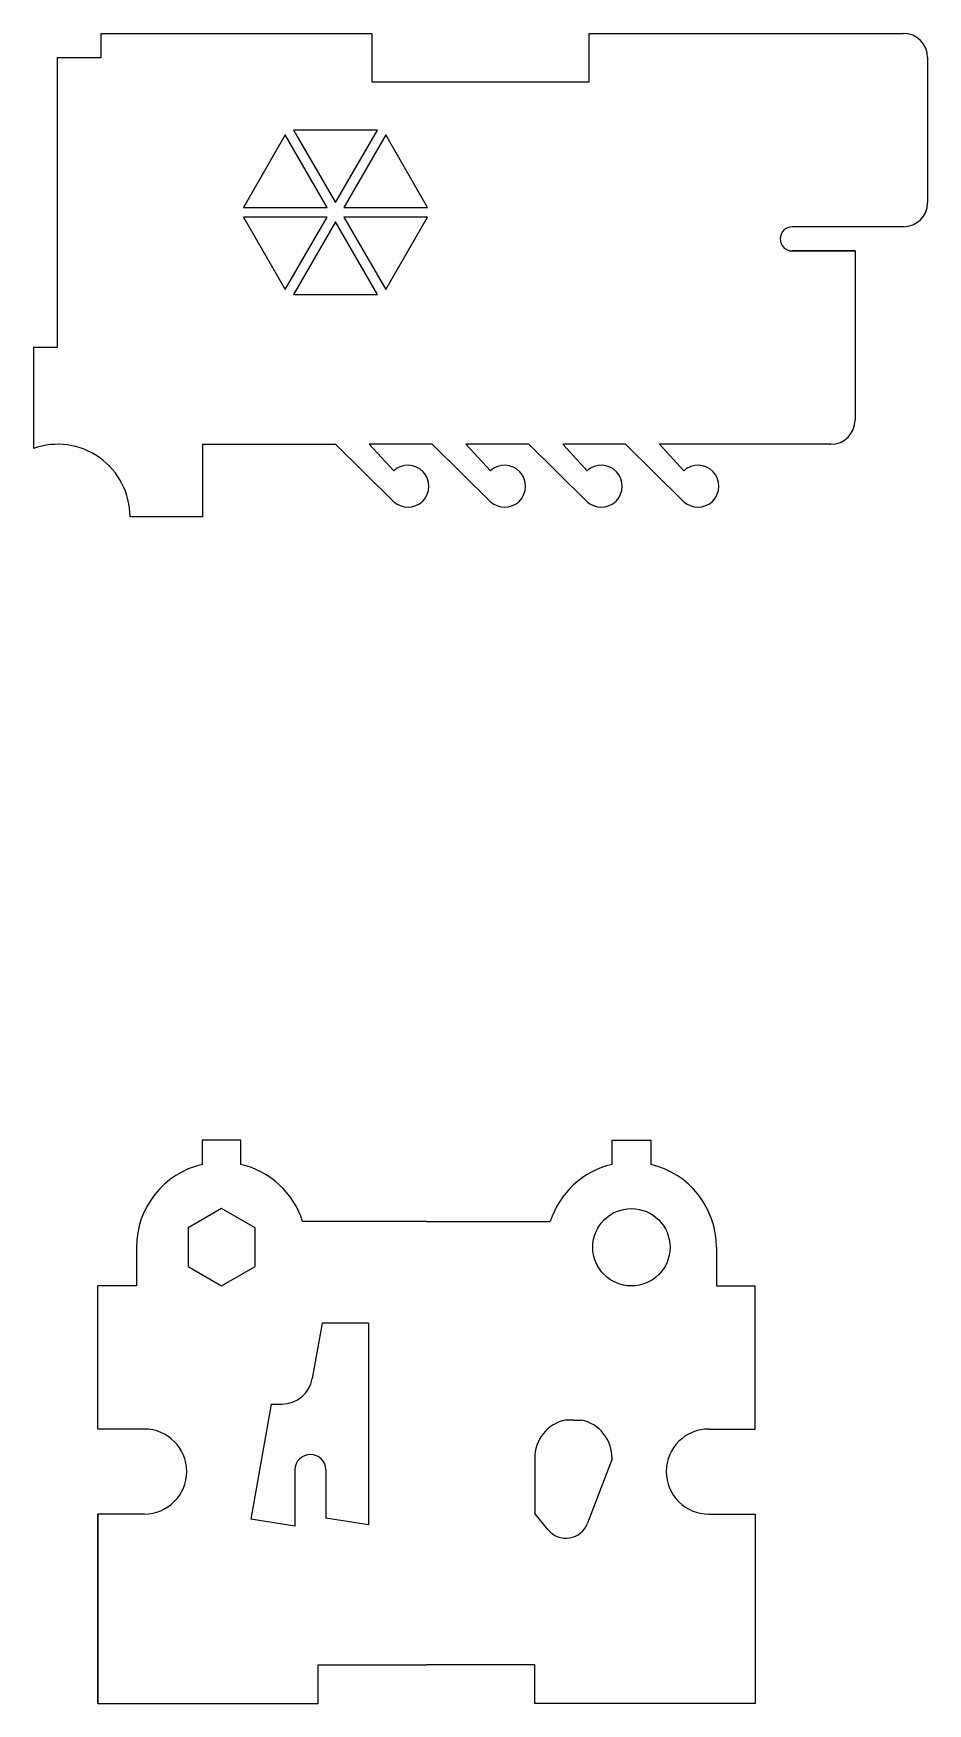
# Model space of a CAD drawing. Header units: millimetres. Extents: x 106 to 2619, y 244 to 1783.
# Drawn here: x 245 to 523, y 271 to 789 of the extents above; entities that cross this region are included whole.
import ezdxf

# ---------------------------------------------------------------- set-up
doc = ezdxf.new("R2010")
doc.units = ezdxf.units.MM
doc.header["$LTSCALE"] = 0.5

msp = doc.modelspace()

# ---------------------------------------------------------------- linework, layer by layer
for p, q in [((266.0815, 781.2722), (266.0815, 788.7722)), ((266.0815, 788.7722), (350.0815, 788.7722)), ((350.0815, 788.7722), (350.0815, 773.7722)), ((417.5815, 773.7722), (417.5815, 788.7722)), ((417.5815, 788.7722), (515.0815, 788.7722)), ((252.5815, 691.2722), (252.5815, 781.2722)), ((252.5815, 781.2722), (266.0815, 781.2722)), ((522.5815, 781.2722), (522.5815, 736.2722)), ((350.0815, 773.7722), (417.5815, 773.7722)), ((515.0815, 728.7722), (480.5815, 728.7722)), ((480.5815, 721.2722), (500.0815, 721.2722)), ((500.0815, 721.2722), (480.5815, 721.2722)), ((500.0815, 721.2722), (500.0815, 668.7722)), ((252.5815, 691.2722), (245.0815, 691.2722)), ((245.0815, 691.2722), (245.0815, 659.9854)), ((297.5815, 661.2722), (297.5815, 638.7722)), ((297.5815, 661.2722), (338.8315, 661.2722)), ((338.8315, 661.2722), (356.7753, 643.6364)), ((349.3315, 661.2722), (356.9227, 653.0484)), ((368.8315, 661.2722), (349.3315, 661.2722)), ((368.8315, 661.2722), (349.3315, 661.2722)), ((368.8315, 661.2722), (386.7753, 643.6364)), ((379.3315, 661.2722), (386.9227, 653.0484)), ((398.8315, 661.2722), (379.3315, 661.2722)), ((398.8315, 661.2722), (416.7753, 643.6364)), ((409.3315, 661.2722), (416.9227, 653.0484)), ((428.8315, 661.2722), (409.3315, 661.2722)), ((428.8315, 661.2722), (446.7753, 643.6364)), ((492.5815, 661.2722), (439.3315, 661.2722)), ((439.3315, 661.2722), (446.9227, 653.0484)), ((297.5815, 638.7722), (275.0815, 638.7722)), ((309.4614, 445.3074), (297.4614, 445.3074)), ((297.4614, 445.3074), (297.4614, 437.8166)), ((309.4614, 437.8166), (309.4614, 445.3074)), ((424.6614, 445.3074), (436.6614, 445.3074)), ((424.6614, 437.8166), (424.6614, 445.3074)), ((436.6614, 445.3074), (436.6614, 437.8166)), ((367.0614, 420.1074), (328.6201, 420.1074)), ((367.0614, 420.1074), (405.5027, 420.1074)), ((277.0614, 412.1074), (277.0614, 400.1074)), ((457.0614, 412.1074), (457.0614, 400.1074)), ((277.0614, 400.1074), (265.0614, 400.1074)), ((265.0614, 355.7074), (265.0614, 400.1074)), ((457.0614, 400.1074), (469.0614, 400.1074)), ((469.0614, 355.7074), (469.0614, 400.1074)), ((334.6614, 388.5074), (331.6379, 371.3604)), ((349.0614, 388.5074), (334.6614, 388.5074)), ((349.0614, 388.5074), (334.6614, 388.5074)), ((349.0614, 388.5074), (349.0614, 326.4061)), ((349.0614, 388.5074), (349.0614, 325.9674)), ((318.9054, 363.4274), (312.6043, 327.6918)), ((318.9054, 363.4274), (322.1838, 363.4274)), ((412.6614, 358.5074), (410.2614, 358.5074)), ((412.6614, 358.5074), (415.0614, 358.5074)), ((279.4614, 355.7074), (265.0614, 355.7074)), ((454.6614, 355.7074), (469.0614, 355.7074)), ((326.2614, 343.0074), (326.2614, 325.5287)), ((335.8614, 343.0074), (335.8614, 328.0581)), ((400.6614, 346.5074), (400.6614, 329.5074)), ((424.6614, 346.5074), (417.078, 326.4873)), ((265.0614, 329.3074), (265.0614, 270.5074)), ((279.4614, 329.3074), (265.0614, 329.3074)), ((265.0614, 270.5074), (265.0614, 329.3074)), ((326.2614, 325.5287), (312.6043, 327.6918)), ((349.0614, 325.9674), (335.8614, 328.0581)), ((404.7703, 324.4809), (400.6614, 329.5074)), ((454.6614, 329.3074), (469.0614, 329.3074)), ((469.0614, 329.3074), (469.0614, 270.5074)), ((333.4614, 270.5074), (333.4614, 282.5074)), ((333.4614, 282.5074), (367.0614, 282.5074)), ((400.6614, 282.5074), (367.0614, 282.5074)), ((400.6614, 270.5074), (400.6614, 282.5074)), ((265.0614, 270.5074), (333.4614, 270.5074)), ((469.0614, 270.5074), (400.6614, 270.5074))]:
    msp.add_line(p, q)
for points in [[(336.2334, 734.7722), (323.2431, 757.2722), (310.2527, 734.7722)], [(338.8315, 736.2722), (351.8219, 758.7722), (325.8411, 758.7722)], [(341.4296, 734.7722), (367.4103, 734.7722), (354.42, 757.2722)], [(336.2334, 731.7722), (310.2527, 731.7722), (323.2431, 709.2722)], [(341.4296, 731.7722), (354.42, 709.2722), (367.4103, 731.7722)], [(338.8315, 730.2722), (325.8411, 707.7722), (351.8219, 707.7722)], [(303.4614, 424.1074), (293.0691, 418.1074), (293.0691, 406.1074), (303.4614, 400.1074), (313.8537, 406.1074), (313.8537, 418.1074)]]:
    msp.add_lwpolyline(points, close=True)
msp.add_circle((430.6614, 412.1074), 12)
for centre, radius, start, end in [((515.0815, 781.2722), 7.5, 0, 90), ((515.0815, 736.2722), 7.5, 270, 0), ((480.5815, 725.0222), 3.75, 90, 270), ((492.5815, 668.7722), 7.5, 270, 0), ((252.5815, 638.7722), 22.5, 0, 109.471221), ((361.3315, 648.2722), 6.5, 225.495907, 132.70939), ((391.3315, 648.2722), 6.5, 225.495907, 132.70939), ((421.3315, 648.2722), 6.5, 225.495907, 132.70939), ((451.3315, 648.2722), 6.5, 225.495907, 132.70939), ((303.4614, 412.1074), 26.4, 103.136559, 180), ((303.4614, 412.1074), 26.4, 17.639701, 76.863441), ((430.6614, 412.1074), 26.4, 103.136559, 162.360299), ((430.6614, 412.1074), 26.4, 0, 76.863441), ((322.1838, 373.0274), 9.6, 270, 350), ((412.659, 346.7494), 12, 101.525072, 181.155312), ((412.6638, 346.7494), 12, 358.844688, 78.474928), ((279.4614, 342.5074), 13.2, 270, 90), ((454.6614, 342.5074), 13.2, 90, 270), ((331.0614, 343.0074), 4.8, 0, 180), ((410.3449, 329.0377), 7.2, 219.263893, 339.25392)]:
    msp.add_arc(centre, radius, start, end)

doc.saveas('drawing.dxf')
